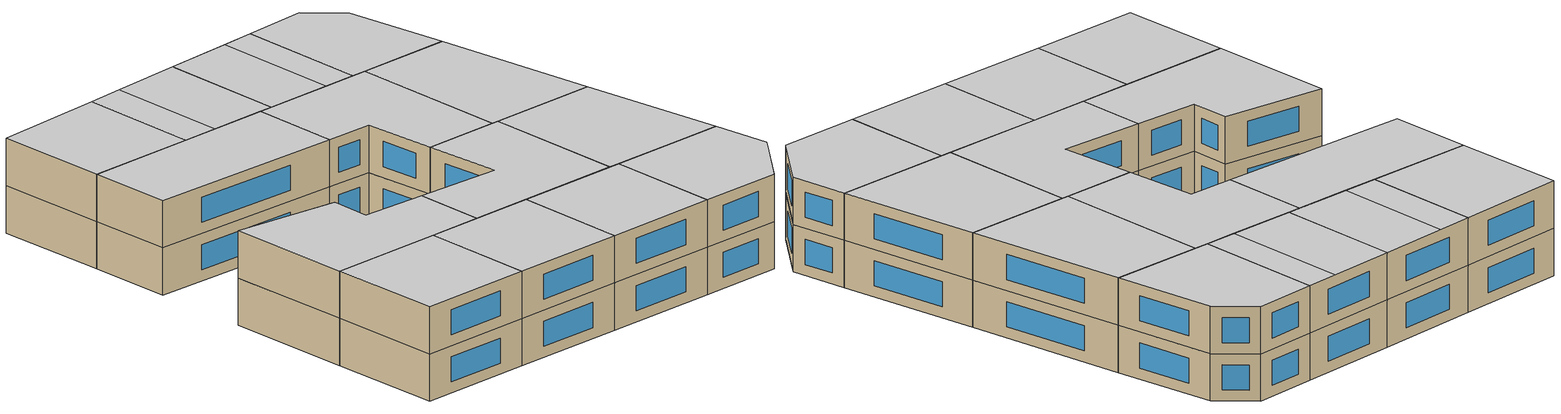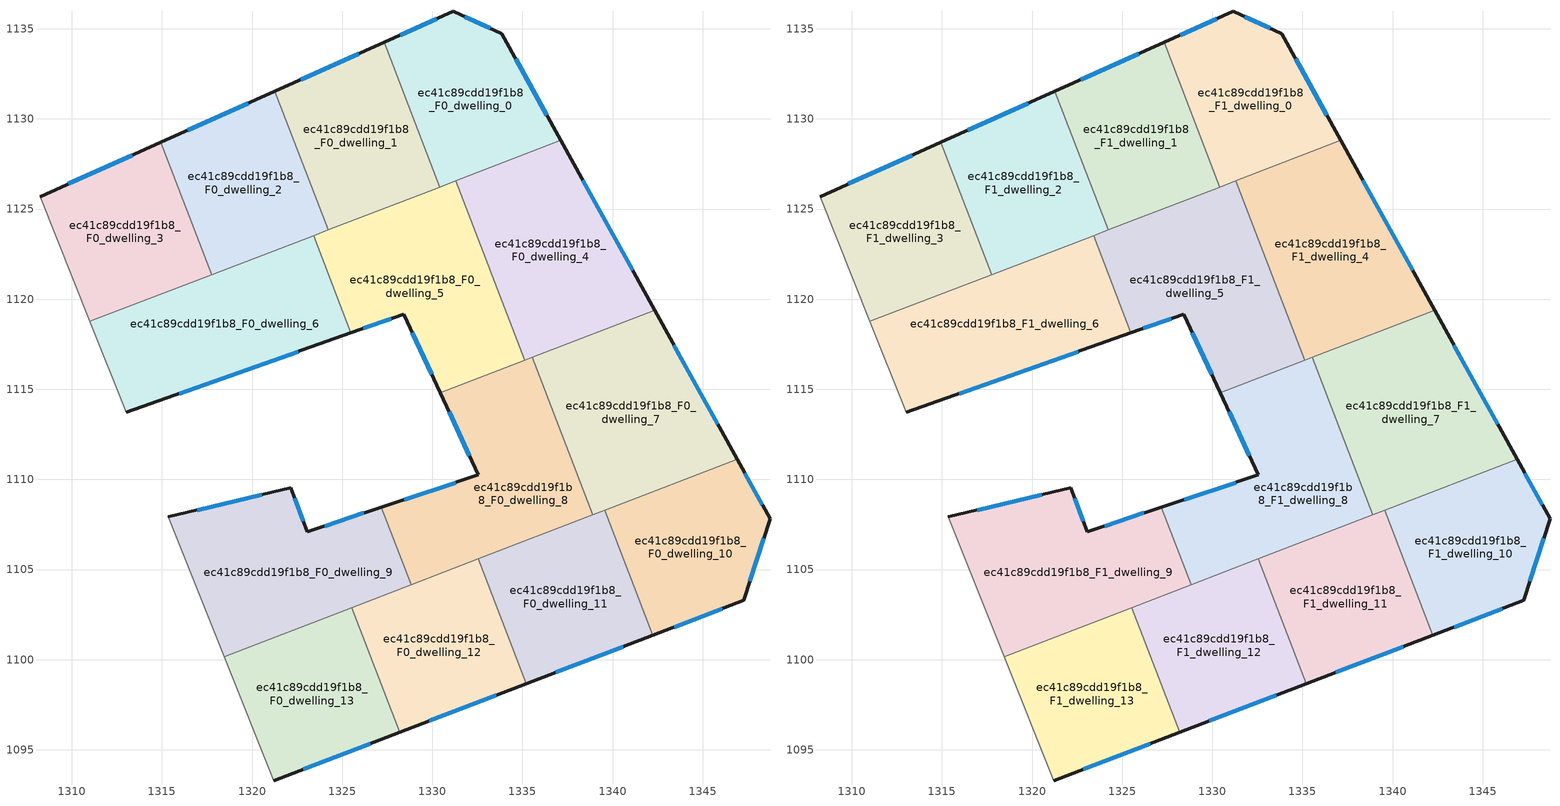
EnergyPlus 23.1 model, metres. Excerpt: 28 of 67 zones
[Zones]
ec41c89cdd19f1b8_F0_dwelling_0
 floor ground (EU_floor_Construction): 1333.85,1134.74 1337.13,1128.8 1330.41,1126.22 1327.33,1134.24 1331.16,1135.96 z0
 wall outside (EU_wall_Construction): 1337.13,1128.8 1333.85,1134.74 1331.16,1135.96 1327.33,1134.24 z0:3
 wall to ec41c89cdd19f1b8_F0_dwelling_1 (EU_wall_Construction): 1327.33,1134.24 1330.41,1126.22 z0:3
 wall to ec41c89cdd19f1b8_F0_dwelling_4 (EU_wall_Construction): 1331.31,1126.56 1337.13,1128.8 z0:3
 wall to ec41c89cdd19f1b8_F0_dwelling_5 (EU_wall_Construction): 1330.41,1126.22 1331.31,1126.56 z0:3
 window (EU_Window_Construction): 1330.26,1135.55 1328.23,1134.64 / 1333.22,1135.02 1331.79,1135.67 / 1336.36,1130.19 1334.62,1133.34 z0.7:2.3
ec41c89cdd19f1b8_F0_dwelling_1
 floor ground (EU_floor_Construction): 1327.33,1134.24 1330.41,1126.22 1324.23,1123.84 1321.27,1131.53 z0
 wall outside (EU_wall_Construction): 1327.33,1134.24 1321.27,1131.53 z0:3
 wall to ec41c89cdd19f1b8_F0_dwelling_2 (EU_wall_Construction): 1321.27,1131.53 1324.23,1123.84 z0:3
 wall to ec41c89cdd19f1b8_F0_dwelling_5 (EU_wall_Construction): 1324.23,1123.84 1330.41,1126.22 z0:3
 window (EU_Window_Construction): 1325.91,1133.6 1322.7,1132.17 z0.7:2.3
ec41c89cdd19f1b8_F0_dwelling_10
 floor ground (EU_floor_Construction): 1346.92,1111.1 1348.74,1107.81 1347.27,1103.29 1342.23,1101.36 1339.57,1108.28 z0
 wall outside (EU_wall_Construction): 1342.23,1101.36 1347.27,1103.29 1348.74,1107.81 1346.92,1111.1 z0:3
 wall to ec41c89cdd19f1b8_F0_dwelling_11 (EU_wall_Construction): 1339.57,1108.28 1342.23,1101.36 z0:3
 wall to ec41c89cdd19f1b8_F0_dwelling_7 (EU_wall_Construction): 1346.92,1111.1 1339.57,1108.28 z0:3
 window (EU_Window_Construction): 1348.31,1108.58 1347.34,1110.33 / 1347.61,1104.35 1348.39,1106.75 / 1343.41,1101.81 1346.09,1102.83 z0.7:2.3
ec41c89cdd19f1b8_F0_dwelling_11
 floor ground (EU_floor_Construction): 1339.57,1108.28 1342.23,1101.36 1335.21,1098.66 1332.55,1105.58 z0
 wall outside (EU_wall_Construction): 1335.21,1098.66 1342.23,1101.36 z0:3
 wall to ec41c89cdd19f1b8_F0_dwelling_12 (EU_wall_Construction): 1332.55,1105.58 1335.21,1098.66 z0:3
 wall to ec41c89cdd19f1b8_F0_dwelling_8 (EU_wall_Construction): 1338.91,1108.03 1332.55,1105.58 z0:3
 wall to ec41c89cdd19f1b8_F0_dwelling_7 (EU_wall_Construction): 1339.57,1108.28 1338.91,1108.03 z0:3
 window (EU_Window_Construction): 1336.86,1099.3 1340.58,1100.72 z0.7:2.3
ec41c89cdd19f1b8_F0_dwelling_12
 floor ground (EU_floor_Construction): 1332.55,1105.58 1335.21,1098.66 1328.19,1095.97 1325.53,1102.89 z0
 wall outside (EU_wall_Construction): 1328.19,1095.97 1335.21,1098.66 z0:3
 wall to ec41c89cdd19f1b8_F0_dwelling_13 (EU_wall_Construction): 1325.53,1102.89 1328.19,1095.97 z0:3
 wall to ec41c89cdd19f1b8_F0_dwelling_9 (EU_wall_Construction): 1328.83,1104.15 1325.53,1102.89 z0:3
 wall to ec41c89cdd19f1b8_F0_dwelling_8 (EU_wall_Construction): 1332.55,1105.58 1328.83,1104.16 z0:3
 window (EU_Window_Construction): 1329.84,1096.6 1333.56,1098.03 z0.7:2.3
ec41c89cdd19f1b8_F0_dwelling_13
 floor ground (EU_floor_Construction): 1325.53,1102.89 1328.19,1095.97 1321.21,1093.29 1318.46,1100.17 z0
 wall outside (EU_wall_Construction): 1321.21,1093.29 1328.19,1095.97 z0:3
 wall adiabatic (EU_wall_Construction): 1318.46,1100.17 1321.21,1093.29 z0:3
 wall to ec41c89cdd19f1b8_F0_dwelling_9 (EU_wall_Construction): 1325.53,1102.89 1318.46,1100.17 z0:3
 window (EU_Window_Construction): 1322.85,1093.92 1326.55,1095.34 z0.7:2.3
ec41c89cdd19f1b8_F0_dwelling_2
 floor ground (EU_floor_Construction): 1321.27,1131.53 1324.23,1123.84 1317.76,1121.36 1314.94,1128.69 z0
 wall outside (EU_wall_Construction): 1321.27,1131.53 1314.94,1128.69 z0:3
 wall to ec41c89cdd19f1b8_F0_dwelling_3 (EU_wall_Construction): 1314.94,1128.69 1317.76,1121.36 z0:3
 wall to ec41c89cdd19f1b8_F0_dwelling_6 (EU_wall_Construction): 1317.76,1121.36 1323.41,1123.53 z0:3
 wall to ec41c89cdd19f1b8_F0_dwelling_5 (EU_wall_Construction): 1323.41,1123.53 1324.23,1123.84 z0:3
 window (EU_Window_Construction): 1319.79,1130.86 1316.43,1129.36 z0.7:2.3
ec41c89cdd19f1b8_F0_dwelling_3
 floor ground (EU_floor_Construction): 1314.94,1128.69 1317.76,1121.36 1311.01,1118.76 1308.24,1125.69 z0
 wall outside (EU_wall_Construction): 1314.94,1128.69 1308.24,1125.69 z0:3
 wall adiabatic (EU_wall_Construction): 1308.24,1125.69 1311.01,1118.76 z0:3
 wall to ec41c89cdd19f1b8_F0_dwelling_6 (EU_wall_Construction): 1311.01,1118.76 1317.76,1121.36 z0:3
 window (EU_Window_Construction): 1313.37,1127.98 1309.81,1126.39 z0.7:2.3
ec41c89cdd19f1b8_F0_dwelling_4
 floor ground (EU_floor_Construction): 1337.13,1128.8 1342.34,1119.39 1335.13,1116.62 1331.31,1126.56 z0
 wall outside (EU_wall_Construction): 1342.34,1119.39 1337.13,1128.8 z0:3
 wall to ec41c89cdd19f1b8_F0_dwelling_5 (EU_wall_Construction): 1331.31,1126.56 1335.13,1116.62 z0:3
 wall to ec41c89cdd19f1b8_F0_dwelling_7 (EU_wall_Construction): 1335.55,1116.78 1342.34,1119.39 z0:3
 wall to ec41c89cdd19f1b8_F0_dwelling_8 (EU_wall_Construction): 1335.13,1116.62 1335.55,1116.78 z0:3
 window (EU_Window_Construction): 1341.11,1121.6 1338.35,1126.59 z0.7:2.3
ec41c89cdd19f1b8_F0_dwelling_5
 floor ground (EU_floor_Construction): 1331.31,1126.56 1335.13,1116.62 1330.44,1114.82 1328.42,1119.17 1325.49,1118.13 1323.41,1123.53 z0
 wall outside (EU_wall_Construction): 1325.49,1118.13 1328.42,1119.17 1330.44,1114.82 z0:3
 wall to ec41c89cdd19f1b8_F0_dwelling_6 (EU_wall_Construction): 1323.41,1123.53 1325.49,1118.13 z0:3
 wall to ec41c89cdd19f1b8_F0_dwelling_8 (EU_wall_Construction): 1330.44,1114.82 1335.13,1116.62 z0:3
 window (EU_Window_Construction): 1328.89,1118.15 1329.96,1115.84 / 1326.17,1118.37 1327.73,1118.93 z0.7:2.3
ec41c89cdd19f1b8_F0_dwelling_6
 floor ground (EU_floor_Construction): 1323.41,1123.53 1325.49,1118.13 1313.03,1113.71 1311.01,1118.76 z0
 wall outside (EU_wall_Construction): 1313.03,1113.71 1325.49,1118.13 z0:3
 wall adiabatic (EU_wall_Construction): 1311.01,1118.76 1313.03,1113.71 z0:3
 window (EU_Window_Construction): 1315.96,1114.75 1322.56,1117.09 z0.7:2.3
ec41c89cdd19f1b8_F0_dwelling_7
 floor ground (EU_floor_Construction): 1342.34,1119.39 1346.92,1111.1 1338.91,1108.03 1335.54,1116.78 z0
 wall outside (EU_wall_Construction): 1346.92,1111.1 1342.34,1119.39 z0:3
 wall to ec41c89cdd19f1b8_F0_dwelling_8 (EU_wall_Construction): 1335.54,1116.78 1338.91,1108.03 z0:3
 window (EU_Window_Construction): 1345.84,1113.05 1343.41,1117.44 z0.7:2.3
ec41c89cdd19f1b8_F0_dwelling_8
 floor ground (EU_floor_Construction): 1335.54,1116.78 1338.91,1108.03 1328.83,1104.16 1327.18,1108.46 1332.57,1110.25 1330.44,1114.82 z0
 wall outside (EU_wall_Construction): 1330.44,1114.82 1332.57,1110.25 1327.18,1108.46 z0:3
 wall to ec41c89cdd19f1b8_F0_dwelling_9 (EU_wall_Construction): 1327.18,1108.46 1328.83,1104.16 z0:3
 window (EU_Window_Construction): 1331.3,1109.83 1328.44,1108.88 / 1330.94,1113.75 1332.07,1111.32 z0.7:2.3
ec41c89cdd19f1b8_F0_dwelling_9
 floor ground (EU_floor_Construction): 1327.18,1108.46 1328.83,1104.16 1318.46,1100.17 1315.35,1107.92 1322.15,1109.53 1323.06,1107.09 z0
 wall outside (EU_wall_Construction): 1327.18,1108.46 1323.06,1107.09 1322.15,1109.53 1315.35,1107.92 z0:3
 wall adiabatic (EU_wall_Construction): 1315.35,1107.92 1318.46,1100.17 z0:3
 window (EU_Window_Construction): 1320.55,1109.15 1316.95,1108.3 / 1322.84,1107.66 1322.36,1108.96 / 1326.21,1108.14 1324.03,1107.41 z0.7:2.3
ec41c89cdd19f1b8_F1_dwelling_0
 floor to ec41c89cdd19f1b8_F0_dwelling_0 (EU_floor_Construction): 1333.85,1134.74 1337.13,1128.8 1330.41,1126.22 1327.33,1134.24 1331.16,1135.96 z3
 wall outside (EU_wall_Construction): 1337.13,1128.8 1333.85,1134.74 1331.16,1135.96 1327.33,1134.24 z3:6
 wall to ec41c89cdd19f1b8_F1_dwelling_1 (EU_wall_Construction): 1327.33,1134.24 1330.41,1126.22 z3:6
 wall to ec41c89cdd19f1b8_F1_dwelling_4 (EU_wall_Construction): 1331.31,1126.56 1337.13,1128.8 z3:6
 wall to ec41c89cdd19f1b8_F1_dwelling_5 (EU_wall_Construction): 1330.41,1126.22 1331.31,1126.56 z3:6
 window (EU_Window_Construction): 1330.26,1135.55 1328.23,1134.64 / 1333.22,1135.02 1331.79,1135.67 / 1336.36,1130.19 1334.62,1133.34 z3.7:5.3
 ceiling to ec41c89cdd19f1b8_F2_dwelling_0 (EU_floor_Construction): 1337.13,1128.8 1333.85,1134.74 1331.16,1135.96 1327.33,1134.24 1330.41,1126.22 z6
ec41c89cdd19f1b8_F1_dwelling_1
 floor to ec41c89cdd19f1b8_F0_dwelling_1 (EU_floor_Construction): 1327.33,1134.24 1330.41,1126.22 1324.23,1123.84 1321.27,1131.53 z3
 wall outside (EU_wall_Construction): 1327.33,1134.24 1321.27,1131.53 z3:6
 wall to ec41c89cdd19f1b8_F1_dwelling_2 (EU_wall_Construction): 1321.27,1131.53 1324.23,1123.84 z3:6
 wall to ec41c89cdd19f1b8_F1_dwelling_5 (EU_wall_Construction): 1324.23,1123.84 1330.41,1126.22 z3:6
 window (EU_Window_Construction): 1325.91,1133.6 1322.7,1132.17 z3.7:5.3
 ceiling to ec41c89cdd19f1b8_F2_dwelling_1 (EU_floor_Construction): 1328.38,1125.44 1325.34,1133.35 1321.27,1131.53 1324.23,1123.84 z6
 ceiling to ec41c89cdd19f1b8_F2_dwelling_0 (EU_floor_Construction): 1330.41,1126.22 1327.33,1134.24 1325.34,1133.35 1328.38,1125.44 z6
ec41c89cdd19f1b8_F1_dwelling_10
 floor to ec41c89cdd19f1b8_F0_dwelling_10 (EU_floor_Construction): 1346.92,1111.1 1348.74,1107.81 1347.27,1103.29 1342.23,1101.36 1339.57,1108.28 z3
 wall outside (EU_wall_Construction): 1342.23,1101.36 1347.27,1103.29 1348.74,1107.81 1346.92,1111.1 z3:6
 wall to ec41c89cdd19f1b8_F1_dwelling_11 (EU_wall_Construction): 1339.57,1108.28 1342.23,1101.36 z3:6
 wall to ec41c89cdd19f1b8_F1_dwelling_7 (EU_wall_Construction): 1346.92,1111.1 1339.57,1108.28 z3:6
 window (EU_Window_Construction): 1348.31,1108.58 1347.34,1110.33 / 1347.61,1104.35 1348.39,1106.75 / 1343.41,1101.81 1346.09,1102.83 z3.7:5.3
 ceiling to ec41c89cdd19f1b8_F2_dwelling_9 (EU_floor_Construction): 1347.27,1103.29 1348.74,1107.81 1346.92,1111.1 1339.57,1108.28 1342.23,1101.36 z6
ec41c89cdd19f1b8_F1_dwelling_11
 floor to ec41c89cdd19f1b8_F0_dwelling_11 (EU_floor_Construction): 1339.57,1108.28 1342.23,1101.36 1335.21,1098.66 1332.55,1105.58 z3
 wall outside (EU_wall_Construction): 1335.21,1098.66 1342.23,1101.36 z3:6
 wall to ec41c89cdd19f1b8_F1_dwelling_12 (EU_wall_Construction): 1332.55,1105.58 1335.21,1098.66 z3:6
 wall to ec41c89cdd19f1b8_F1_dwelling_8 (EU_wall_Construction): 1338.91,1108.03 1332.55,1105.58 z3:6
 wall to ec41c89cdd19f1b8_F1_dwelling_7 (EU_wall_Construction): 1339.57,1108.28 1338.91,1108.03 z3:6
 window (EU_Window_Construction): 1336.86,1099.3 1340.58,1100.72 z3.7:5.3
 ceiling to ec41c89cdd19f1b8_F2_dwelling_10 (EU_floor_Construction): 1342.23,1101.36 1339.57,1108.28 1332.55,1105.58 1335.21,1098.66 z6
ec41c89cdd19f1b8_F1_dwelling_12
 floor to ec41c89cdd19f1b8_F0_dwelling_12 (EU_floor_Construction): 1332.55,1105.58 1335.21,1098.66 1328.19,1095.97 1325.53,1102.89 z3
 wall outside (EU_wall_Construction): 1328.19,1095.97 1335.21,1098.66 z3:6
 wall to ec41c89cdd19f1b8_F1_dwelling_13 (EU_wall_Construction): 1325.53,1102.89 1328.19,1095.97 z3:6
 wall to ec41c89cdd19f1b8_F1_dwelling_9 (EU_wall_Construction): 1328.83,1104.15 1325.53,1102.89 z3:6
 wall to ec41c89cdd19f1b8_F1_dwelling_8 (EU_wall_Construction): 1332.55,1105.58 1328.83,1104.16 z3:6
 window (EU_Window_Construction): 1329.84,1096.6 1333.56,1098.03 z3.7:5.3
 ceiling to ec41c89cdd19f1b8_F2_dwelling_11 (EU_floor_Construction): 1335.21,1098.66 1332.55,1105.58 1325.53,1102.89 1328.19,1095.97 z6
ec41c89cdd19f1b8_F1_dwelling_13
 floor to ec41c89cdd19f1b8_F0_dwelling_13 (EU_floor_Construction): 1325.53,1102.89 1328.19,1095.97 1321.21,1093.29 1318.46,1100.17 z3
 wall outside (EU_wall_Construction): 1321.21,1093.29 1328.19,1095.97 z3:6
 wall adiabatic (EU_wall_Construction): 1318.46,1100.17 1321.21,1093.29 z3:6
 wall to ec41c89cdd19f1b8_F1_dwelling_9 (EU_wall_Construction): 1325.53,1102.89 1318.46,1100.17 z3:6
 window (EU_Window_Construction): 1322.85,1093.92 1326.55,1095.34 z3.7:5.3
 ceiling to ec41c89cdd19f1b8_F2_dwelling_12 (EU_floor_Construction): 1328.19,1095.97 1325.53,1102.89 1318.46,1100.17 1321.21,1093.29 z6
ec41c89cdd19f1b8_F1_dwelling_2
 floor to ec41c89cdd19f1b8_F0_dwelling_2 (EU_floor_Construction): 1321.27,1131.53 1324.23,1123.84 1317.76,1121.36 1314.94,1128.69 z3
 wall outside (EU_wall_Construction): 1321.27,1131.53 1314.94,1128.69 z3:6
 wall to ec41c89cdd19f1b8_F1_dwelling_3 (EU_wall_Construction): 1314.94,1128.69 1317.76,1121.36 z3:6
 wall to ec41c89cdd19f1b8_F1_dwelling_6 (EU_wall_Construction): 1317.76,1121.36 1323.41,1123.53 z3:6
 wall to ec41c89cdd19f1b8_F1_dwelling_5 (EU_wall_Construction): 1323.41,1123.53 1324.23,1123.84 z3:6
 window (EU_Window_Construction): 1319.79,1130.86 1316.43,1129.36 z3.7:5.3
 ceiling to ec41c89cdd19f1b8_F2_dwelling_1 (EU_floor_Construction): 1324.23,1123.84 1321.27,1131.53 1317.08,1129.65 1319.95,1122.2 z6
 ceiling to ec41c89cdd19f1b8_F2_dwelling_2 (EU_floor_Construction): 1319.95,1122.2 1317.08,1129.65 1314.94,1128.69 1317.76,1121.36 z6
ec41c89cdd19f1b8_F1_dwelling_3
 floor to ec41c89cdd19f1b8_F0_dwelling_3 (EU_floor_Construction): 1314.94,1128.69 1317.76,1121.36 1311.01,1118.76 1308.24,1125.69 z3
 wall outside (EU_wall_Construction): 1314.94,1128.69 1308.24,1125.69 z3:6
 wall adiabatic (EU_wall_Construction): 1308.24,1125.69 1311.01,1118.76 z3:6
 wall to ec41c89cdd19f1b8_F1_dwelling_6 (EU_wall_Construction): 1311.01,1118.76 1317.76,1121.36 z3:6
 window (EU_Window_Construction): 1313.37,1127.98 1309.81,1126.39 z3.7:5.3
 ceiling to ec41c89cdd19f1b8_F2_dwelling_2 (EU_floor_Construction): 1317.76,1121.36 1314.94,1128.69 1308.24,1125.69 1311.01,1118.76 z6
ec41c89cdd19f1b8_F1_dwelling_4
 floor to ec41c89cdd19f1b8_F0_dwelling_4 (EU_floor_Construction): 1337.13,1128.8 1342.34,1119.39 1335.13,1116.62 1331.31,1126.56 z3
 wall outside (EU_wall_Construction): 1342.34,1119.39 1337.13,1128.8 z3:6
 wall to ec41c89cdd19f1b8_F1_dwelling_5 (EU_wall_Construction): 1331.31,1126.56 1335.13,1116.62 z3:6
 wall to ec41c89cdd19f1b8_F1_dwelling_7 (EU_wall_Construction): 1335.55,1116.78 1342.34,1119.39 z3:6
 wall to ec41c89cdd19f1b8_F1_dwelling_8 (EU_wall_Construction): 1335.13,1116.62 1335.55,1116.78 z3:6
 window (EU_Window_Construction): 1341.11,1121.6 1338.35,1126.59 z3.7:5.3
 ceiling to ec41c89cdd19f1b8_F2_dwelling_3 (EU_floor_Construction): 1342.34,1119.39 1337.13,1128.8 1331.31,1126.56 1335.13,1116.62 z6
ec41c89cdd19f1b8_F1_dwelling_5
 floor to ec41c89cdd19f1b8_F0_dwelling_5 (EU_floor_Construction): 1331.31,1126.56 1335.13,1116.62 1330.44,1114.82 1328.42,1119.17 1325.49,1118.13 1323.41,1123.53 z3
 wall outside (EU_wall_Construction): 1325.49,1118.13 1328.42,1119.17 1330.44,1114.82 z3:6
 wall to ec41c89cdd19f1b8_F1_dwelling_6 (EU_wall_Construction): 1323.41,1123.53 1325.49,1118.13 z3:6
 wall to ec41c89cdd19f1b8_F1_dwelling_8 (EU_wall_Construction): 1330.44,1114.82 1335.13,1116.62 z3:6
 window (EU_Window_Construction): 1328.89,1118.15 1329.96,1115.84 / 1326.17,1118.37 1327.73,1118.93 z3.7:5.3
 ceiling to ec41c89cdd19f1b8_F2_dwelling_4 (EU_floor_Construction): 1335.13,1116.62 1331.31,1126.56 1323.41,1123.53 1325.49,1118.13 1328.42,1119.17 1330.44,1114.82 z6
ec41c89cdd19f1b8_F1_dwelling_6
 floor to ec41c89cdd19f1b8_F0_dwelling_6 (EU_floor_Construction): 1323.41,1123.53 1325.49,1118.13 1313.03,1113.71 1311.01,1118.76 z3
 wall outside (EU_wall_Construction): 1313.03,1113.71 1325.49,1118.13 z3:6
 wall adiabatic (EU_wall_Construction): 1311.01,1118.76 1313.03,1113.71 z3:6
 window (EU_Window_Construction): 1315.96,1114.75 1322.56,1117.09 z3.7:5.3
 ceiling to ec41c89cdd19f1b8_F2_dwelling_5 (EU_floor_Construction): 1325.49,1118.13 1323.41,1123.53 1311.01,1118.76 1313.03,1113.71 z6
ec41c89cdd19f1b8_F1_dwelling_7
 floor to ec41c89cdd19f1b8_F0_dwelling_7 (EU_floor_Construction): 1342.34,1119.39 1346.92,1111.1 1338.91,1108.03 1335.54,1116.78 z3
 wall outside (EU_wall_Construction): 1346.92,1111.1 1342.34,1119.39 z3:6
 wall to ec41c89cdd19f1b8_F1_dwelling_8 (EU_wall_Construction): 1335.54,1116.78 1338.91,1108.03 z3:6
 window (EU_Window_Construction): 1345.84,1113.05 1343.41,1117.44 z3.7:5.3
 ceiling to ec41c89cdd19f1b8_F2_dwelling_6 (EU_floor_Construction): 1346.92,1111.1 1342.34,1119.39 1335.54,1116.78 1338.91,1108.03 z6
ec41c89cdd19f1b8_F1_dwelling_8
 floor to ec41c89cdd19f1b8_F0_dwelling_8 (EU_floor_Construction): 1335.54,1116.78 1338.91,1108.03 1328.83,1104.16 1327.18,1108.46 1332.57,1110.25 1330.44,1114.82 z3
 wall outside (EU_wall_Construction): 1330.44,1114.82 1332.57,1110.25 1327.18,1108.46 z3:6
 wall to ec41c89cdd19f1b8_F1_dwelling_9 (EU_wall_Construction): 1327.18,1108.46 1328.83,1104.16 z3:6
 window (EU_Window_Construction): 1331.3,1109.83 1328.44,1108.88 / 1330.94,1113.75 1332.07,1111.32 z3.7:5.3
 ceiling to ec41c89cdd19f1b8_F2_dwelling_7 (EU_floor_Construction): 1338.91,1108.03 1335.54,1116.78 1330.44,1114.82 1332.57,1110.25 1327.18,1108.46 1328.83,1104.16 z6
ec41c89cdd19f1b8_F1_dwelling_9
 floor to ec41c89cdd19f1b8_F0_dwelling_9 (EU_floor_Construction): 1327.18,1108.46 1328.83,1104.16 1318.46,1100.17 1315.35,1107.92 1322.15,1109.53 1323.06,1107.09 z3
 wall outside (EU_wall_Construction): 1327.18,1108.46 1323.06,1107.09 1322.15,1109.53 1315.35,1107.92 z3:6
 wall adiabatic (EU_wall_Construction): 1315.35,1107.92 1318.46,1100.17 z3:6
 window (EU_Window_Construction): 1320.55,1109.15 1316.95,1108.3 / 1322.84,1107.66 1322.36,1108.96 / 1326.21,1108.14 1324.03,1107.41 z3.7:5.3
 ceiling to ec41c89cdd19f1b8_F2_dwelling_8 (EU_floor_Construction): 1328.83,1104.16 1327.18,1108.46 1323.06,1107.09 1322.15,1109.53 1315.35,1107.92 1318.46,1100.17 z6
[Building]
EU S2 Campaign: North Axis=0; Terrain=City; Solar Distribution=FullExterior
[Site:Location]
Budapest.Ferenc.Liszt.Intl.AP: Latitude=47.437; Longitude=19.256; Time Zone=1; Elevation=185
[SizingPeriod:WeatherFileDays]
AnnualSizingPeriod: Begin Month=1; Begin Day of Month=1; End Month=12; End Day of Month=31; Day of Week for Start Day=Monday; Use Weather File Daylight Saving Period=No; Use Weather File Rain and Snow Indicators=No
[MATERIAL]
EU_InternalMass_Material: Roughness=MediumRough; Thickness=0.1; Conductivity=1; Density=1800; Specific Heat=900; Thermal Absorptance=0.9; Solar Absorptance=0.7; Visible Absorptance=0.7
[MATERIAL:NOMASS] Roughness=MediumRough; Thermal Absorptance=0.9; Solar Absorptance=0.7; Visible Absorptance=0.7
Name | Thermal Resistance
EU_wall_NoMass | 0.832559
EU_floor_NoMass | 0.872794
[WINDOWMATERIAL:SIMPLEGLAZINGSYSTEM]
EU_Window_SimpleGlazing: UFactor=2.79869; Solar Heat Gain Coefficient=0.75; Visible Transmittance=0.75
[CONSTRUCTION]
EU_wall_Construction: EU_wall_NoMass
EU_floor_Construction: EU_floor_NoMass
EU_Window_Construction: EU_Window_SimpleGlazing
EU_InternalMass_Construction: EU_InternalMass_Material
[ZONE] Type=1; Multiplier=1; Ceiling Height=autocalculate; Floor Area=autocalculate; Part of Total Floor Area=Yes
Name | Volume
ec41c89cdd19f1b8_F0_dwelling_0; ec41c89cdd19f1b8_F1_dwelling_0 | 167.239
ec41c89cdd19f1b8_F0_dwelling_1; ec41c89cdd19f1b8_F1_dwelling_1 | 167.25
ec41c89cdd19f1b8_F0_dwelling_10; ec41c89cdd19f1b8_F1_dwelling_10; ec41c89cdd19f1b8_F0_dwelling_13; ec41c89cdd19f1b8_F1_dwelling_13 | 167.246
ec41c89cdd19f1b8_F0_dwelling_11; ec41c89cdd19f1b8_F1_dwelling_11 | 167.276
ec41c89cdd19f1b8_F0_dwelling_12; ec41c89cdd19f1b8_F1_dwelling_12 | 167.253
ec41c89cdd19f1b8_F0_dwelling_2; ec41c89cdd19f1b8_F1_dwelling_2 | 167.255
ec41c89cdd19f1b8_F0_dwelling_3; ec41c89cdd19f1b8_F1_dwelling_3 | 167.262
ec41c89cdd19f1b8_F0_dwelling_4; ec41c89cdd19f1b8_F1_dwelling_4 | 222.988
ec41c89cdd19f1b8_F0_dwelling_5; ec41c89cdd19f1b8_F1_dwelling_5 | 222.991
ec41c89cdd19f1b8_F0_dwelling_6; ec41c89cdd19f1b8_F1_dwelling_6; ec41c89cdd19f1b8_F0_dwelling_8; ec41c89cdd19f1b8_F1_dwelling_8 | 222.992
ec41c89cdd19f1b8_F0_dwelling_7; ec41c89cdd19f1b8_F1_dwelling_7 | 222.987
ec41c89cdd19f1b8_F0_dwelling_9; ec41c89cdd19f1b8_F1_dwelling_9 | 222.971
[INTERNALMASS] Construction=EU_InternalMass_Construction
Name | Zone or ZoneList | Surface Area
ec41c89cdd19f1b8_F0_dwelling_0_EU_InternalMass | ec41c89cdd19f1b8_F0_dwelling_0 | 55.7463
ec41c89cdd19f1b8_F0_dwelling_1_EU_InternalMass | ec41c89cdd19f1b8_F0_dwelling_1 | 55.7499
ec41c89cdd19f1b8_F0_dwelling_2_EU_InternalMass | ec41c89cdd19f1b8_F0_dwelling_2 | 55.7518
ec41c89cdd19f1b8_F0_dwelling_3_EU_InternalMass | ec41c89cdd19f1b8_F0_dwelling_3 | 55.754
ec41c89cdd19f1b8_F0_dwelling_4_EU_InternalMass | ec41c89cdd19f1b8_F0_dwelling_4 | 74.3295
ec41c89cdd19f1b8_F0_dwelling_5_EU_InternalMass | ec41c89cdd19f1b8_F0_dwelling_5 | 74.3302
ec41c89cdd19f1b8_F0_dwelling_6_EU_InternalMass | ec41c89cdd19f1b8_F0_dwelling_6 | 74.3308
ec41c89cdd19f1b8_F0_dwelling_7_EU_InternalMass | ec41c89cdd19f1b8_F0_dwelling_7 | 74.329
ec41c89cdd19f1b8_F0_dwelling_8_EU_InternalMass | ec41c89cdd19f1b8_F0_dwelling_8 | 74.3305
ec41c89cdd19f1b8_F0_dwelling_9_EU_InternalMass | ec41c89cdd19f1b8_F0_dwelling_9 | 74.3235
ec41c89cdd19f1b8_F0_dwelling_10_EU_InternalMass | ec41c89cdd19f1b8_F0_dwelling_10 | 55.7488
ec41c89cdd19f1b8_F0_dwelling_11_EU_InternalMass | ec41c89cdd19f1b8_F0_dwelling_11 | 55.7586
ec41c89cdd19f1b8_F0_dwelling_12_EU_InternalMass | ec41c89cdd19f1b8_F0_dwelling_12 | 55.7511
ec41c89cdd19f1b8_F0_dwelling_13_EU_InternalMass | ec41c89cdd19f1b8_F0_dwelling_13 | 55.7486
ec41c89cdd19f1b8_F1_dwelling_0_EU_InternalMass | ec41c89cdd19f1b8_F1_dwelling_0 | 55.7463
ec41c89cdd19f1b8_F1_dwelling_1_EU_InternalMass | ec41c89cdd19f1b8_F1_dwelling_1 | 55.7499
ec41c89cdd19f1b8_F1_dwelling_2_EU_InternalMass | ec41c89cdd19f1b8_F1_dwelling_2 | 55.7518
ec41c89cdd19f1b8_F1_dwelling_3_EU_InternalMass | ec41c89cdd19f1b8_F1_dwelling_3 | 55.754
ec41c89cdd19f1b8_F1_dwelling_4_EU_InternalMass | ec41c89cdd19f1b8_F1_dwelling_4 | 74.3295
ec41c89cdd19f1b8_F1_dwelling_5_EU_InternalMass | ec41c89cdd19f1b8_F1_dwelling_5 | 74.3302
ec41c89cdd19f1b8_F1_dwelling_6_EU_InternalMass | ec41c89cdd19f1b8_F1_dwelling_6 | 74.3308
ec41c89cdd19f1b8_F1_dwelling_7_EU_InternalMass | ec41c89cdd19f1b8_F1_dwelling_7 | 74.329
ec41c89cdd19f1b8_F1_dwelling_8_EU_InternalMass | ec41c89cdd19f1b8_F1_dwelling_8 | 74.3305
ec41c89cdd19f1b8_F1_dwelling_9_EU_InternalMass | ec41c89cdd19f1b8_F1_dwelling_9 | 74.3235
ec41c89cdd19f1b8_F1_dwelling_10_EU_InternalMass | ec41c89cdd19f1b8_F1_dwelling_10 | 55.7488
ec41c89cdd19f1b8_F1_dwelling_11_EU_InternalMass | ec41c89cdd19f1b8_F1_dwelling_11 | 55.7586
ec41c89cdd19f1b8_F1_dwelling_12_EU_InternalMass | ec41c89cdd19f1b8_F1_dwelling_12 | 55.7511
ec41c89cdd19f1b8_F1_dwelling_13_EU_InternalMass | ec41c89cdd19f1b8_F1_dwelling_13 | 55.7486
[OTHEREQUIPMENT] Fuel Type=Electricity; Design Level Calculation Method=Watts/Area; Power per Zone Floor Area=1; Fraction Latent=0; Fraction Radiant=0; Fraction Lost=0; Carbon Dioxide Generation Rate=0; EndUse Subcategory=EU_Step8_InternalGains
Name | Zone or ZoneList or Space or SpaceList | Schedule
EU_Step8_InternalGain_ec41c89cdd19f1b8_F0_dwelling_0_f000 | ec41c89cdd19f1b8_F0_dwelling_0 | EU_Step8_GainSchedule_ec41c89cdd19f1b8_F0_dwelling_0_f000
EU_Step8_InternalGain_ec41c89cdd19f1b8_F0_dwelling_1_f000 | ec41c89cdd19f1b8_F0_dwelling_1 | EU_Step8_GainSchedule_ec41c89cdd19f1b8_F0_dwelling_1_f000
EU_Step8_InternalGain_ec41c89cdd19f1b8_F0_dwelling_2_f000 | ec41c89cdd19f1b8_F0_dwelling_2 | EU_Step8_GainSchedule_ec41c89cdd19f1b8_F0_dwelling_2_f000
EU_Step8_InternalGain_ec41c89cdd19f1b8_F0_dwelling_3_f000 | ec41c89cdd19f1b8_F0_dwelling_3 | EU_Step8_GainSchedule_ec41c89cdd19f1b8_F0_dwelling_3_f000
EU_Step8_InternalGain_ec41c89cdd19f1b8_F0_dwelling_4_f000 | ec41c89cdd19f1b8_F0_dwelling_4 | EU_Step8_GainSchedule_ec41c89cdd19f1b8_F0_dwelling_4_f000
EU_Step8_InternalGain_ec41c89cdd19f1b8_F0_dwelling_5_f000 | ec41c89cdd19f1b8_F0_dwelling_5 | EU_Step8_GainSchedule_ec41c89cdd19f1b8_F0_dwelling_5_f000
EU_Step8_InternalGain_ec41c89cdd19f1b8_F0_dwelling_6_f000 | ec41c89cdd19f1b8_F0_dwelling_6 | EU_Step8_GainSchedule_ec41c89cdd19f1b8_F0_dwelling_6_f000
EU_Step8_InternalGain_ec41c89cdd19f1b8_F0_dwelling_7_f000 | ec41c89cdd19f1b8_F0_dwelling_7 | EU_Step8_GainSchedule_ec41c89cdd19f1b8_F0_dwelling_7_f000
EU_Step8_InternalGain_ec41c89cdd19f1b8_F0_dwelling_8_f000 | ec41c89cdd19f1b8_F0_dwelling_8 | EU_Step8_GainSchedule_ec41c89cdd19f1b8_F0_dwelling_8_f000
EU_Step8_InternalGain_ec41c89cdd19f1b8_F0_dwelling_9_f000 | ec41c89cdd19f1b8_F0_dwelling_9 | EU_Step8_GainSchedule_ec41c89cdd19f1b8_F0_dwelling_9_f000
EU_Step8_InternalGain_ec41c89cdd19f1b8_F0_dwelling_10_f000 | ec41c89cdd19f1b8_F0_dwelling_10 | EU_Step8_GainSchedule_ec41c89cdd19f1b8_F0_dwelling_10_f000
EU_Step8_InternalGain_ec41c89cdd19f1b8_F0_dwelling_11_f000 | ec41c89cdd19f1b8_F0_dwelling_11 | EU_Step8_GainSchedule_ec41c89cdd19f1b8_F0_dwelling_11_f000
EU_Step8_InternalGain_ec41c89cdd19f1b8_F0_dwelling_12_f000 | ec41c89cdd19f1b8_F0_dwelling_12 | EU_Step8_GainSchedule_ec41c89cdd19f1b8_F0_dwelling_12_f000
EU_Step8_InternalGain_ec41c89cdd19f1b8_F0_dwelling_13_f000 | ec41c89cdd19f1b8_F0_dwelling_13 | EU_Step8_GainSchedule_ec41c89cdd19f1b8_F0_dwelling_13_f000
EU_Step8_InternalGain_ec41c89cdd19f1b8_F1_dwelling_0_f000 | ec41c89cdd19f1b8_F1_dwelling_0 | EU_Step8_GainSchedule_ec41c89cdd19f1b8_F1_dwelling_0_f000
EU_Step8_InternalGain_ec41c89cdd19f1b8_F1_dwelling_1_f000 | ec41c89cdd19f1b8_F1_dwelling_1 | EU_Step8_GainSchedule_ec41c89cdd19f1b8_F1_dwelling_1_f000
EU_Step8_InternalGain_ec41c89cdd19f1b8_F1_dwelling_2_f000 | ec41c89cdd19f1b8_F1_dwelling_2 | EU_Step8_GainSchedule_ec41c89cdd19f1b8_F1_dwelling_2_f000
EU_Step8_InternalGain_ec41c89cdd19f1b8_F1_dwelling_3_f000 | ec41c89cdd19f1b8_F1_dwelling_3 | EU_Step8_GainSchedule_ec41c89cdd19f1b8_F1_dwelling_3_f000
EU_Step8_InternalGain_ec41c89cdd19f1b8_F1_dwelling_4_f000 | ec41c89cdd19f1b8_F1_dwelling_4 | EU_Step8_GainSchedule_ec41c89cdd19f1b8_F1_dwelling_4_f000
EU_Step8_InternalGain_ec41c89cdd19f1b8_F1_dwelling_5_f000 | ec41c89cdd19f1b8_F1_dwelling_5 | EU_Step8_GainSchedule_ec41c89cdd19f1b8_F1_dwelling_5_f000
EU_Step8_InternalGain_ec41c89cdd19f1b8_F1_dwelling_6_f000 | ec41c89cdd19f1b8_F1_dwelling_6 | EU_Step8_GainSchedule_ec41c89cdd19f1b8_F1_dwelling_6_f000
EU_Step8_InternalGain_ec41c89cdd19f1b8_F1_dwelling_7_f000 | ec41c89cdd19f1b8_F1_dwelling_7 | EU_Step8_GainSchedule_ec41c89cdd19f1b8_F1_dwelling_7_f000
EU_Step8_InternalGain_ec41c89cdd19f1b8_F1_dwelling_8_f000 | ec41c89cdd19f1b8_F1_dwelling_8 | EU_Step8_GainSchedule_ec41c89cdd19f1b8_F1_dwelling_8_f000
EU_Step8_InternalGain_ec41c89cdd19f1b8_F1_dwelling_9_f000 | ec41c89cdd19f1b8_F1_dwelling_9 | EU_Step8_GainSchedule_ec41c89cdd19f1b8_F1_dwelling_9_f000
EU_Step8_InternalGain_ec41c89cdd19f1b8_F1_dwelling_10_f000 | ec41c89cdd19f1b8_F1_dwelling_10 | EU_Step8_GainSchedule_ec41c89cdd19f1b8_F1_dwelling_10_f000
EU_Step8_InternalGain_ec41c89cdd19f1b8_F1_dwelling_11_f000 | ec41c89cdd19f1b8_F1_dwelling_11 | EU_Step8_GainSchedule_ec41c89cdd19f1b8_F1_dwelling_11_f000
EU_Step8_InternalGain_ec41c89cdd19f1b8_F1_dwelling_12_f000 | ec41c89cdd19f1b8_F1_dwelling_12 | EU_Step8_GainSchedule_ec41c89cdd19f1b8_F1_dwelling_12_f000
EU_Step8_InternalGain_ec41c89cdd19f1b8_F1_dwelling_13_f000 | ec41c89cdd19f1b8_F1_dwelling_13 | EU_Step8_GainSchedule_ec41c89cdd19f1b8_F1_dwelling_13_f000
[ZONEVENTILATION:DESIGNFLOWRATE] Schedule=EU_AlwaysOn; Design Flow Rate Calculation Method=AirChanges/Hour; Air Changes per Hour=0.475469; Ventilation Type=Natural; Fan Pressure Rise=0; Fan Total Efficiency=1; Constant Term Coefficient=1; Temperature Term Coefficient=0; Velocity Term Coefficient=0; Velocity Squared Term Coefficient=0; Minimum Indoor Temperature=-100; Maximum Indoor Temperature=100; Delta Temperature=-100; Minimum Outdoor Temperature=-100; Maximum Outdoor Temperature=100; Maximum Wind Speed=40
Name | Zone or ZoneList or Space or SpaceList
EU_ConstantAir_ec41c89cdd19f1b8_F0_dwelling_0 | ec41c89cdd19f1b8_F0_dwelling_0
EU_ConstantAir_ec41c89cdd19f1b8_F0_dwelling_1 | ec41c89cdd19f1b8_F0_dwelling_1
EU_ConstantAir_ec41c89cdd19f1b8_F0_dwelling_2 | ec41c89cdd19f1b8_F0_dwelling_2
EU_ConstantAir_ec41c89cdd19f1b8_F0_dwelling_3 | ec41c89cdd19f1b8_F0_dwelling_3
EU_ConstantAir_ec41c89cdd19f1b8_F0_dwelling_4 | ec41c89cdd19f1b8_F0_dwelling_4
EU_ConstantAir_ec41c89cdd19f1b8_F0_dwelling_5 | ec41c89cdd19f1b8_F0_dwelling_5
EU_ConstantAir_ec41c89cdd19f1b8_F0_dwelling_6 | ec41c89cdd19f1b8_F0_dwelling_6
EU_ConstantAir_ec41c89cdd19f1b8_F0_dwelling_7 | ec41c89cdd19f1b8_F0_dwelling_7
EU_ConstantAir_ec41c89cdd19f1b8_F0_dwelling_8 | ec41c89cdd19f1b8_F0_dwelling_8
EU_ConstantAir_ec41c89cdd19f1b8_F0_dwelling_9 | ec41c89cdd19f1b8_F0_dwelling_9
EU_ConstantAir_ec41c89cdd19f1b8_F0_dwelling_10 | ec41c89cdd19f1b8_F0_dwelling_10
EU_ConstantAir_ec41c89cdd19f1b8_F0_dwelling_11 | ec41c89cdd19f1b8_F0_dwelling_11
EU_ConstantAir_ec41c89cdd19f1b8_F0_dwelling_12 | ec41c89cdd19f1b8_F0_dwelling_12
EU_ConstantAir_ec41c89cdd19f1b8_F0_dwelling_13 | ec41c89cdd19f1b8_F0_dwelling_13
EU_ConstantAir_ec41c89cdd19f1b8_F1_dwelling_0 | ec41c89cdd19f1b8_F1_dwelling_0
EU_ConstantAir_ec41c89cdd19f1b8_F1_dwelling_1 | ec41c89cdd19f1b8_F1_dwelling_1
EU_ConstantAir_ec41c89cdd19f1b8_F1_dwelling_2 | ec41c89cdd19f1b8_F1_dwelling_2
EU_ConstantAir_ec41c89cdd19f1b8_F1_dwelling_3 | ec41c89cdd19f1b8_F1_dwelling_3
EU_ConstantAir_ec41c89cdd19f1b8_F1_dwelling_4 | ec41c89cdd19f1b8_F1_dwelling_4
EU_ConstantAir_ec41c89cdd19f1b8_F1_dwelling_5 | ec41c89cdd19f1b8_F1_dwelling_5
EU_ConstantAir_ec41c89cdd19f1b8_F1_dwelling_6 | ec41c89cdd19f1b8_F1_dwelling_6
EU_ConstantAir_ec41c89cdd19f1b8_F1_dwelling_7 | ec41c89cdd19f1b8_F1_dwelling_7
EU_ConstantAir_ec41c89cdd19f1b8_F1_dwelling_8 | ec41c89cdd19f1b8_F1_dwelling_8
EU_ConstantAir_ec41c89cdd19f1b8_F1_dwelling_9 | ec41c89cdd19f1b8_F1_dwelling_9
EU_ConstantAir_ec41c89cdd19f1b8_F1_dwelling_10 | ec41c89cdd19f1b8_F1_dwelling_10
EU_ConstantAir_ec41c89cdd19f1b8_F1_dwelling_11 | ec41c89cdd19f1b8_F1_dwelling_11
EU_ConstantAir_ec41c89cdd19f1b8_F1_dwelling_12 | ec41c89cdd19f1b8_F1_dwelling_12
EU_ConstantAir_ec41c89cdd19f1b8_F1_dwelling_13 | ec41c89cdd19f1b8_F1_dwelling_13
[HVACTEMPLATE:THERMOSTAT] Constant Heating Setpoint=20; Constant Cooling Setpoint=50
EU_HeatOnly_ec41c89cdd19f1b8_F0_dwelling_0; EU_HeatOnly_ec41c89cdd19f1b8_F0_dwelling_1; EU_HeatOnly_ec41c89cdd19f1b8_F0_dwelling_2; EU_HeatOnly_ec41c89cdd19f1b8_F0_dwelling_3; EU_HeatOnly_ec41c89cdd19f1b8_F0_dwelling_4; EU_HeatOnly_ec41c89cdd19f1b8_F0_dwelling_5; EU_HeatOnly_ec41c89cdd19f1b8_F0_dwelling_6; EU_HeatOnly_ec41c89cdd19f1b8_F0_dwelling_7; EU_HeatOnly_ec41c89cdd19f1b8_F0_dwelling_8; EU_HeatOnly_ec41c89cdd19f1b8_F0_dwelling_9; EU_HeatOnly_ec41c89cdd19f1b8_F0_dwelling_10; EU_HeatOnly_ec41c89cdd19f1b8_F0_dwelling_11; EU_HeatOnly_ec41c89cdd19f1b8_F0_dwelling_12; EU_HeatOnly_ec41c89cdd19f1b8_F0_dwelling_13; EU_HeatOnly_ec41c89cdd19f1b8_F1_dwelling_0; EU_HeatOnly_ec41c89cdd19f1b8_F1_dwelling_1; EU_HeatOnly_ec41c89cdd19f1b8_F1_dwelling_2; EU_HeatOnly_ec41c89cdd19f1b8_F1_dwelling_3; EU_HeatOnly_ec41c89cdd19f1b8_F1_dwelling_4; EU_HeatOnly_ec41c89cdd19f1b8_F1_dwelling_5; EU_HeatOnly_ec41c89cdd19f1b8_F1_dwelling_6; EU_HeatOnly_ec41c89cdd19f1b8_F1_dwelling_7; EU_HeatOnly_ec41c89cdd19f1b8_F1_dwelling_8; EU_HeatOnly_ec41c89cdd19f1b8_F1_dwelling_9; EU_HeatOnly_ec41c89cdd19f1b8_F1_dwelling_10; EU_HeatOnly_ec41c89cdd19f1b8_F1_dwelling_11; EU_HeatOnly_ec41c89cdd19f1b8_F1_dwelling_12; EU_HeatOnly_ec41c89cdd19f1b8_F1_dwelling_13; EU_HeatOnly_ec41c89cdd19f1b8_F2_dwelling_0; EU_HeatOnly_ec41c89cdd19f1b8_F2_dwelling_1; EU_HeatOnly_ec41c89cdd19f1b8_F2_dwelling_2; EU_HeatOnly_ec41c89cdd19f1b8_F2_dwelling_3; EU_HeatOnly_ec41c89cdd19f1b8_F2_dwelling_4; EU_HeatOnly_ec41c89cdd19f1b8_F2_dwelling_5; EU_HeatOnly_ec41c89cdd19f1b8_F2_dwelling_6; EU_HeatOnly_ec41c89cdd19f1b8_F2_dwelling_7; EU_HeatOnly_ec41c89cdd19f1b8_F2_dwelling_8; EU_HeatOnly_ec41c89cdd19f1b8_F2_dwelling_9; EU_HeatOnly_ec41c89cdd19f1b8_F2_dwelling_10; EU_HeatOnly_ec41c89cdd19f1b8_F2_dwelling_11; EU_HeatOnly_ec41c89cdd19f1b8_F2_dwelling_12; EU_HeatOnly_ec41c89cdd19f1b8_F3_dwelling_0; EU_HeatOnly_ec41c89cdd19f1b8_F3_dwelling_1; EU_HeatOnly_ec41c89cdd19f1b8_F3_dwelling_2; EU_HeatOnly_ec41c89cdd19f1b8_F3_dwelling_3; EU_HeatOnly_ec41c89cdd19f1b8_F3_dwelling_4; EU_HeatOnly_ec41c89cdd19f1b8_F3_dwelling_5; EU_HeatOnly_ec41c89cdd19f1b8_F3_dwelling_6; EU_HeatOnly_ec41c89cdd19f1b8_F3_dwelling_7; EU_HeatOnly_ec41c89cdd19f1b8_F3_dwelling_8; EU_HeatOnly_ec41c89cdd19f1b8_F3_dwelling_9; EU_HeatOnly_ec41c89cdd19f1b8_F3_dwelling_10; EU_HeatOnly_ec41c89cdd19f1b8_F3_dwelling_11; EU_HeatOnly_ec41c89cdd19f1b8_F3_dwelling_12; EU_HeatOnly_ec41c89cdd19f1b8_F4_dwelling_0; EU_HeatOnly_ec41c89cdd19f1b8_F4_dwelling_1; EU_HeatOnly_ec41c89cdd19f1b8_F4_dwelling_2; EU_HeatOnly_ec41c89cdd19f1b8_F4_dwelling_3; EU_HeatOnly_ec41c89cdd19f1b8_F4_dwelling_4; EU_HeatOnly_ec41c89cdd19f1b8_F4_dwelling_5; EU_HeatOnly_ec41c89cdd19f1b8_F4_dwelling_6; EU_HeatOnly_ec41c89cdd19f1b8_F4_dwelling_7; EU_HeatOnly_ec41c89cdd19f1b8_F4_dwelling_8; EU_HeatOnly_ec41c89cdd19f1b8_F4_dwelling_9; EU_HeatOnly_ec41c89cdd19f1b8_F4_dwelling_10; EU_HeatOnly_ec41c89cdd19f1b8_F4_dwelling_11; EU_HeatOnly_ec41c89cdd19f1b8_F4_dwelling_12
[HVACTEMPLATE:ZONE:IDEALLOADSAIRSYSTEM] System Availability Schedule=EU_AlwaysOn; Maximum Heating Supply Air Temperature=50; Minimum Cooling Supply Air Temperature=13; Maximum Heating Supply Air Humidity Ratio=0.0156; Minimum Cooling Supply Air Humidity Ratio=0.0077; Heating Limit=NoLimit; Cooling Limit=NoLimit; Heating Availability Schedule=EU_AlwaysOn; Cooling Availability Schedule=EU_CoolingOff; Dehumidification Control Type=ConstantSensibleHeatRatio; Cooling Sensible Heat Ratio=0.7; Dehumidification Setpoint=60; Humidification Control Type=None; Humidification Setpoint=30; Outdoor Air Method=None; Outdoor Air Flow Rate per Person=0.00944; Outdoor Air Flow Rate per Zone Floor Area=0; Outdoor Air Flow Rate per Zone=0; Demand Controlled Ventilation Type=None; Outdoor Air Economizer Type=NoEconomizer; Heat Recovery Type=None; Sensible Heat Recovery Effectiveness=0.7; Latent Heat Recovery Effectiveness=0.65
Name | Template Thermostat
ec41c89cdd19f1b8_F0_dwelling_0 | EU_HeatOnly_ec41c89cdd19f1b8_F0_dwelling_0
ec41c89cdd19f1b8_F0_dwelling_1 | EU_HeatOnly_ec41c89cdd19f1b8_F0_dwelling_1
ec41c89cdd19f1b8_F0_dwelling_2 | EU_HeatOnly_ec41c89cdd19f1b8_F0_dwelling_2
ec41c89cdd19f1b8_F0_dwelling_3 | EU_HeatOnly_ec41c89cdd19f1b8_F0_dwelling_3
ec41c89cdd19f1b8_F0_dwelling_4 | EU_HeatOnly_ec41c89cdd19f1b8_F0_dwelling_4
ec41c89cdd19f1b8_F0_dwelling_5 | EU_HeatOnly_ec41c89cdd19f1b8_F0_dwelling_5
ec41c89cdd19f1b8_F0_dwelling_6 | EU_HeatOnly_ec41c89cdd19f1b8_F0_dwelling_6
ec41c89cdd19f1b8_F0_dwelling_7 | EU_HeatOnly_ec41c89cdd19f1b8_F0_dwelling_7
ec41c89cdd19f1b8_F0_dwelling_8 | EU_HeatOnly_ec41c89cdd19f1b8_F0_dwelling_8
ec41c89cdd19f1b8_F0_dwelling_9 | EU_HeatOnly_ec41c89cdd19f1b8_F0_dwelling_9
ec41c89cdd19f1b8_F0_dwelling_10 | EU_HeatOnly_ec41c89cdd19f1b8_F0_dwelling_10
ec41c89cdd19f1b8_F0_dwelling_11 | EU_HeatOnly_ec41c89cdd19f1b8_F0_dwelling_11
ec41c89cdd19f1b8_F0_dwelling_12 | EU_HeatOnly_ec41c89cdd19f1b8_F0_dwelling_12
ec41c89cdd19f1b8_F0_dwelling_13 | EU_HeatOnly_ec41c89cdd19f1b8_F0_dwelling_13
ec41c89cdd19f1b8_F1_dwelling_0 | EU_HeatOnly_ec41c89cdd19f1b8_F1_dwelling_0
ec41c89cdd19f1b8_F1_dwelling_1 | EU_HeatOnly_ec41c89cdd19f1b8_F1_dwelling_1
ec41c89cdd19f1b8_F1_dwelling_2 | EU_HeatOnly_ec41c89cdd19f1b8_F1_dwelling_2
ec41c89cdd19f1b8_F1_dwelling_3 | EU_HeatOnly_ec41c89cdd19f1b8_F1_dwelling_3
ec41c89cdd19f1b8_F1_dwelling_4 | EU_HeatOnly_ec41c89cdd19f1b8_F1_dwelling_4
ec41c89cdd19f1b8_F1_dwelling_5 | EU_HeatOnly_ec41c89cdd19f1b8_F1_dwelling_5
ec41c89cdd19f1b8_F1_dwelling_6 | EU_HeatOnly_ec41c89cdd19f1b8_F1_dwelling_6
ec41c89cdd19f1b8_F1_dwelling_7 | EU_HeatOnly_ec41c89cdd19f1b8_F1_dwelling_7
ec41c89cdd19f1b8_F1_dwelling_8 | EU_HeatOnly_ec41c89cdd19f1b8_F1_dwelling_8
ec41c89cdd19f1b8_F1_dwelling_9 | EU_HeatOnly_ec41c89cdd19f1b8_F1_dwelling_9
ec41c89cdd19f1b8_F1_dwelling_10 | EU_HeatOnly_ec41c89cdd19f1b8_F1_dwelling_10
ec41c89cdd19f1b8_F1_dwelling_11 | EU_HeatOnly_ec41c89cdd19f1b8_F1_dwelling_11
ec41c89cdd19f1b8_F1_dwelling_12 | EU_HeatOnly_ec41c89cdd19f1b8_F1_dwelling_12
ec41c89cdd19f1b8_F1_dwelling_13 | EU_HeatOnly_ec41c89cdd19f1b8_F1_dwelling_13
[SIZING:ZONE] Zone Cooling Design Supply Air Temperature Input Method=SupplyAirTemperature; Zone Cooling Design Supply Air Temperature=13; Zone Heating Design Supply Air Temperature Input Method=SupplyAirTemperature; Zone Heating Design Supply Air Temperature=50; Zone Cooling Design Supply Air Humidity Ratio=0.008; Zone Heating Design Supply Air Humidity Ratio=0.008; Cooling Design Air Flow Method=DesignDay; Cooling Design Air Flow Rate=0; Cooling Minimum Air Flow per Zone Floor Area=0.000762; Cooling Minimum Air Flow=0; Cooling Minimum Air Flow Fraction=0.2; Heating Design Air Flow Method=DesignDay; Heating Design Air Flow Rate=0; Heating Maximum Air Flow per Zone Floor Area=0.002032; Heating Maximum Air Flow=0.141576; Heating Maximum Air Flow Fraction=0.3; Account for Dedicated Outdoor Air System=No; Dedicated Outdoor Air System Control Strategy=NeutralSupplyAir; Dedicated Outdoor Air Low Setpoint Temperature for Design=autosize; Dedicated Outdoor Air High Setpoint Temperature for Design=autosize; Zone Load Sizing Method=Sensible Load Only No Latent Load; Zone Latent Cooling Design Supply Air Humidity Ratio Input Method=HumidityRatioDifference; Zone Cooling Design Supply Air Humidity Ratio Difference=0.005; Zone Latent Heating Design Supply Air Humidity Ratio Input Method=HumidityRatioDifference; Zone Humidification Design Supply Air Humidity Ratio Difference=0.005
ec41c89cdd19f1b8_F0_dwelling_0; ec41c89cdd19f1b8_F0_dwelling_1; ec41c89cdd19f1b8_F0_dwelling_2; ec41c89cdd19f1b8_F0_dwelling_3; ec41c89cdd19f1b8_F0_dwelling_4; ec41c89cdd19f1b8_F0_dwelling_5; ec41c89cdd19f1b8_F0_dwelling_6; ec41c89cdd19f1b8_F0_dwelling_7; ec41c89cdd19f1b8_F0_dwelling_8; ec41c89cdd19f1b8_F0_dwelling_9; ec41c89cdd19f1b8_F0_dwelling_10; ec41c89cdd19f1b8_F0_dwelling_11; ec41c89cdd19f1b8_F0_dwelling_12; ec41c89cdd19f1b8_F0_dwelling_13; ec41c89cdd19f1b8_F1_dwelling_0; ec41c89cdd19f1b8_F1_dwelling_1; ec41c89cdd19f1b8_F1_dwelling_2; ec41c89cdd19f1b8_F1_dwelling_3; ec41c89cdd19f1b8_F1_dwelling_4; ec41c89cdd19f1b8_F1_dwelling_5; ec41c89cdd19f1b8_F1_dwelling_6; ec41c89cdd19f1b8_F1_dwelling_7; ec41c89cdd19f1b8_F1_dwelling_8; ec41c89cdd19f1b8_F1_dwelling_9; ec41c89cdd19f1b8_F1_dwelling_10; ec41c89cdd19f1b8_F1_dwelling_11; ec41c89cdd19f1b8_F1_dwelling_12; ec41c89cdd19f1b8_F1_dwelling_13
[SCHEDULE:CONSTANT]
Name | Hourly Value
EU_AlwaysOn | 1
EU_CoolingOff | 0
[SCHEDULE:FILE] Column Number=1; Rows to Skip at Top=0; Number of Hours of Data=8760; Column Separator=Comma; Interpolate to Timestep=No; Minutes per Item=60; Adjust Schedule for Daylight Savings=Yes
Name | File
EU_Step8_GainSchedule_ec41c89cdd19f1b8_F0_dwelling_0_f000 | ../../schedules/ec41c89cdd19f1b8/ec41c89cdd19f1b8_F0_dwelling_0_f000_gain.csv
EU_Step8_GainSchedule_ec41c89cdd19f1b8_F0_dwelling_1_f000 | ../../schedules/ec41c89cdd19f1b8/ec41c89cdd19f1b8_F0_dwelling_1_f000_gain.csv
EU_Step8_GainSchedule_ec41c89cdd19f1b8_F0_dwelling_2_f000 | ../../schedules/ec41c89cdd19f1b8/ec41c89cdd19f1b8_F0_dwelling_2_f000_gain.csv
EU_Step8_GainSchedule_ec41c89cdd19f1b8_F0_dwelling_3_f000 | ../../schedules/ec41c89cdd19f1b8/ec41c89cdd19f1b8_F0_dwelling_3_f000_gain.csv
EU_Step8_GainSchedule_ec41c89cdd19f1b8_F0_dwelling_4_f000 | ../../schedules/ec41c89cdd19f1b8/ec41c89cdd19f1b8_F0_dwelling_4_f000_gain.csv
EU_Step8_GainSchedule_ec41c89cdd19f1b8_F0_dwelling_5_f000 | ../../schedules/ec41c89cdd19f1b8/ec41c89cdd19f1b8_F0_dwelling_5_f000_gain.csv
EU_Step8_GainSchedule_ec41c89cdd19f1b8_F0_dwelling_6_f000 | ../../schedules/ec41c89cdd19f1b8/ec41c89cdd19f1b8_F0_dwelling_6_f000_gain.csv
EU_Step8_GainSchedule_ec41c89cdd19f1b8_F0_dwelling_7_f000 | ../../schedules/ec41c89cdd19f1b8/ec41c89cdd19f1b8_F0_dwelling_7_f000_gain.csv
EU_Step8_GainSchedule_ec41c89cdd19f1b8_F0_dwelling_8_f000 | ../../schedules/ec41c89cdd19f1b8/ec41c89cdd19f1b8_F0_dwelling_8_f000_gain.csv
EU_Step8_GainSchedule_ec41c89cdd19f1b8_F0_dwelling_9_f000 | ../../schedules/ec41c89cdd19f1b8/ec41c89cdd19f1b8_F0_dwelling_9_f000_gain.csv
EU_Step8_GainSchedule_ec41c89cdd19f1b8_F0_dwelling_10_f000 | ../../schedules/ec41c89cdd19f1b8/ec41c89cdd19f1b8_F0_dwelling_10_f000_gain.csv
EU_Step8_GainSchedule_ec41c89cdd19f1b8_F0_dwelling_11_f000 | ../../schedules/ec41c89cdd19f1b8/ec41c89cdd19f1b8_F0_dwelling_11_f000_gain.csv
EU_Step8_GainSchedule_ec41c89cdd19f1b8_F0_dwelling_12_f000 | ../../schedules/ec41c89cdd19f1b8/ec41c89cdd19f1b8_F0_dwelling_12_f000_gain.csv
EU_Step8_GainSchedule_ec41c89cdd19f1b8_F0_dwelling_13_f000 | ../../schedules/ec41c89cdd19f1b8/ec41c89cdd19f1b8_F0_dwelling_13_f000_gain.csv
EU_Step8_GainSchedule_ec41c89cdd19f1b8_F1_dwelling_0_f000 | ../../schedules/ec41c89cdd19f1b8/ec41c89cdd19f1b8_F1_dwelling_0_f000_gain.csv
EU_Step8_GainSchedule_ec41c89cdd19f1b8_F1_dwelling_1_f000 | ../../schedules/ec41c89cdd19f1b8/ec41c89cdd19f1b8_F1_dwelling_1_f000_gain.csv
EU_Step8_GainSchedule_ec41c89cdd19f1b8_F1_dwelling_2_f000 | ../../schedules/ec41c89cdd19f1b8/ec41c89cdd19f1b8_F1_dwelling_2_f000_gain.csv
EU_Step8_GainSchedule_ec41c89cdd19f1b8_F1_dwelling_3_f000 | ../../schedules/ec41c89cdd19f1b8/ec41c89cdd19f1b8_F1_dwelling_3_f000_gain.csv
EU_Step8_GainSchedule_ec41c89cdd19f1b8_F1_dwelling_4_f000 | ../../schedules/ec41c89cdd19f1b8/ec41c89cdd19f1b8_F1_dwelling_4_f000_gain.csv
EU_Step8_GainSchedule_ec41c89cdd19f1b8_F1_dwelling_5_f000 | ../../schedules/ec41c89cdd19f1b8/ec41c89cdd19f1b8_F1_dwelling_5_f000_gain.csv
EU_Step8_GainSchedule_ec41c89cdd19f1b8_F1_dwelling_6_f000 | ../../schedules/ec41c89cdd19f1b8/ec41c89cdd19f1b8_F1_dwelling_6_f000_gain.csv
EU_Step8_GainSchedule_ec41c89cdd19f1b8_F1_dwelling_7_f000 | ../../schedules/ec41c89cdd19f1b8/ec41c89cdd19f1b8_F1_dwelling_7_f000_gain.csv
EU_Step8_GainSchedule_ec41c89cdd19f1b8_F1_dwelling_8_f000 | ../../schedules/ec41c89cdd19f1b8/ec41c89cdd19f1b8_F1_dwelling_8_f000_gain.csv
EU_Step8_GainSchedule_ec41c89cdd19f1b8_F1_dwelling_9_f000 | ../../schedules/ec41c89cdd19f1b8/ec41c89cdd19f1b8_F1_dwelling_9_f000_gain.csv
EU_Step8_GainSchedule_ec41c89cdd19f1b8_F1_dwelling_10_f000 | ../../schedules/ec41c89cdd19f1b8/ec41c89cdd19f1b8_F1_dwelling_10_f000_gain.csv
EU_Step8_GainSchedule_ec41c89cdd19f1b8_F1_dwelling_11_f000 | ../../schedules/ec41c89cdd19f1b8/ec41c89cdd19f1b8_F1_dwelling_11_f000_gain.csv
EU_Step8_GainSchedule_ec41c89cdd19f1b8_F1_dwelling_12_f000 | ../../schedules/ec41c89cdd19f1b8/ec41c89cdd19f1b8_F1_dwelling_12_f000_gain.csv
EU_Step8_GainSchedule_ec41c89cdd19f1b8_F1_dwelling_13_f000 | ../../schedules/ec41c89cdd19f1b8/ec41c89cdd19f1b8_F1_dwelling_13_f000_gain.csv
